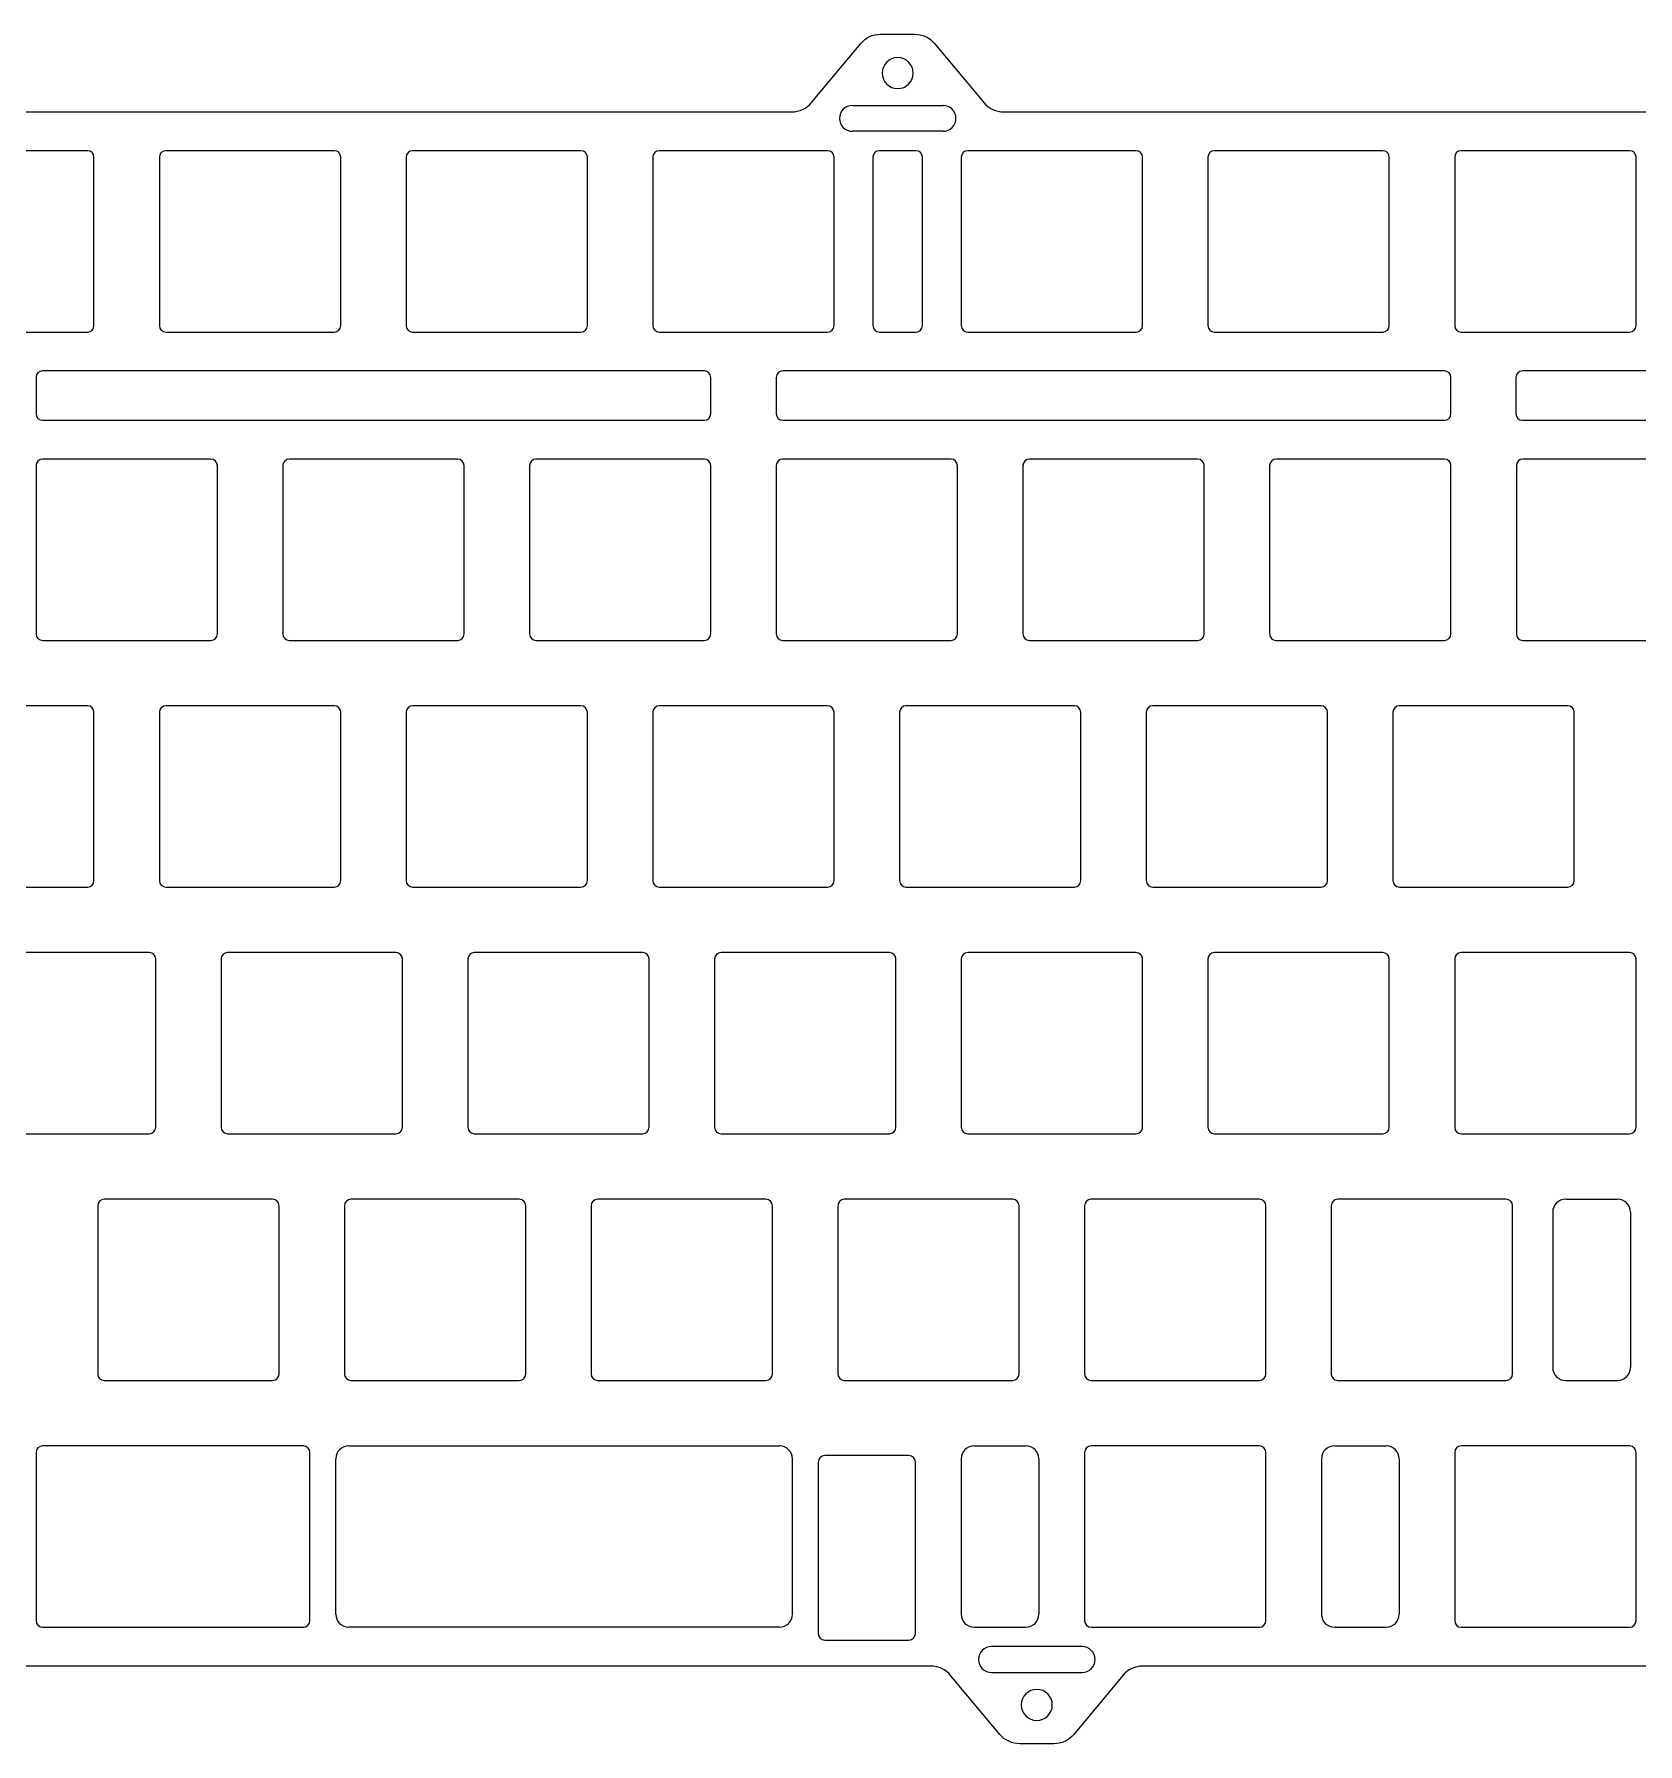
# Model space of a CAD drawing. Header units: millimetres. Extents: x 134 to 526, y 106 to 387.
# Drawn here: x 251.6 to 375.5, y 255.1 to 387.1 of the extents above; entities that cross this region are included whole.
import ezdxf

# ---------------------------------------------------------------- set-up
doc = ezdxf.new("R2010")
doc.units = ezdxf.units.MM
doc.layers.add('Layer 1', color=7, linetype='Continuous')

msp = doc.modelspace()

# ---------------------------------------------------------------- linework, layer by layer
for p, q in [((314.81, 381.57), (321.81, 381.57)), ((321.81, 379.57), (314.81, 379.57)), ((369.89, 297.11), (373.89, 297.11)), ((368.89, 296.11), (368.89, 284.11)), ((374.89, 296.11), (374.89, 284.11)), ((369.89, 283.11), (373.89, 283.11)), ((275.92, 278.06), (309.18, 278.06)), ((324.21, 278.06), (328.21, 278.06)), ((352.03, 278.06), (356.03, 278.06)), ((274.92, 265.06), (274.92, 277.06)), ((310.18, 265.06), (310.18, 277.06)), ((323.21, 277.06), (323.21, 265.06)), ((329.21, 277.06), (329.21, 265.06)), ((351.03, 277.06), (351.03, 265.06)), ((357.03, 277.06), (357.03, 265.06)), ((309.18, 264.06), (275.92, 264.06)), ((324.21, 264.06), (328.21, 264.06)), ((352.03, 264.06), (356.03, 264.06)), ((332.55, 262.56), (325.55, 262.56)), ((325.55, 260.56), (332.55, 260.56))]:
    msp.add_line(p, q)
for centre, start, end in [((314.81, 380.57), 90, 270), ((321.81, 380.57), 270, 90), ((369.89, 296.11), 90, 180), ((373.89, 296.11), 0, 90), ((369.89, 284.11), 180, 270), ((373.89, 284.11), 270, 0), ((275.92, 277.06), 90, 180), ((309.18, 277.06), 0, 90), ((324.21, 277.06), 90, 180), ((328.21, 277.06), 0, 90), ((352.03, 277.06), 90, 180), ((356.03, 277.06), 0, 90), ((275.92, 265.06), 180, 270), ((309.18, 265.06), 270, 0), ((324.21, 265.06), 180, 270), ((328.21, 265.06), 270, 0), ((352.03, 265.06), 180, 270), ((356.03, 265.06), 270, 0), ((325.55, 261.56), 90, 270), ((332.55, 261.56), 270, 90)]:
    msp.add_arc(centre, 1, start, end)
at = {"layer": 'Layer 1', "color": 7, "lineweight": 9, "true_color": 0xffffff}
for points, knots in [([(524.45, 381.07), (524.45, 381.07), (518.43, 381.07), (518.43, 381.07), (518.43, 381.07), (514.61, 381.07), (514.61, 381.07), (514.02, 381.07), (513.46, 381.33), (513.08, 381.79), (513.08, 381.79), (509.28, 386.35), (509.28, 386.35), (508.9, 386.81), (508.33, 387.07), (507.74, 387.07), (507.74, 387.07), (505.11, 387.07), (505.11, 387.07), (504.52, 387.07), (503.96, 386.81), (503.58, 386.35), (503.58, 386.35), (499.78, 381.79), (499.78, 381.79), (499.4, 381.33), (498.83, 381.07), (498.24, 381.07), (498.24, 381.07), (494.43, 381.07), (494.43, 381.07), (494.43, 381.07), (411.27, 381.07), (411.27, 381.07), (411.27, 381.07), (407.46, 381.07), (407.46, 381.07), (406.86, 381.07), (406.3, 381.33), (405.92, 381.79), (405.92, 381.79), (402.12, 386.35), (402.12, 386.35), (401.74, 386.81), (401.18, 387.07), (400.58, 387.07), (400.58, 387.07), (397.96, 387.07), (397.96, 387.07), (397.36, 387.07), (396.8, 386.81), (396.42, 386.35), (396.42, 386.35), (392.62, 381.79), (392.62, 381.79), (392.24, 381.33), (391.68, 381.07), (391.08, 381.07), (391.08, 381.07), (387.27, 381.07), (387.27, 381.07), (387.27, 381.07), (330.31, 381.07), (330.31, 381.07), (330.31, 381.07), (326.5, 381.07), (326.5, 381.07), (325.9, 381.07), (325.34, 381.33), (324.96, 381.79), (324.96, 381.79), (321.16, 386.35), (321.16, 386.35), (320.78, 386.81), (320.21, 387.07), (319.62, 387.07), (319.62, 387.07), (316.99, 387.07), (316.99, 387.07), (316.4, 387.07), (315.84, 386.81), (315.46, 386.35), (315.46, 386.35), (311.66, 381.79), (311.66, 381.79), (311.28, 381.33), (310.72, 381.07), (310.12, 381.07), (310.12, 381.07), (306.31, 381.07), (306.31, 381.07), (306.31, 381.07), (249.4, 381.07), (249.4, 381.07), (249.4, 381.07), (245.58, 381.07), (245.58, 381.07), (244.99, 381.07), (244.43, 381.33), (244.05, 381.79), (244.05, 381.79), (240.25, 386.35), (240.25, 386.35), (239.87, 386.81), (239.3, 387.07), (238.71, 387.07), (238.71, 387.07), (236.08, 387.07), (236.08, 387.07), (235.49, 387.07), (234.93, 386.81), (234.55, 386.35), (234.55, 386.35), (230.75, 381.79), (230.75, 381.79), (230.37, 381.33), (229.8, 381.07), (229.21, 381.07), (229.21, 381.07), (225.4, 381.07), (225.4, 381.07), (225.4, 381.07), (168.38, 381.07), (168.38, 381.07), (168.38, 381.07), (164.57, 381.07), (164.57, 381.07), (163.98, 381.07), (163.42, 381.33), (163.04, 381.79), (163.04, 381.79), (159.23, 386.35), (159.23, 386.35), (158.85, 386.81), (158.29, 387.07), (157.7, 387.07), (157.7, 387.07), (155.07, 387.07), (155.07, 387.07), (154.48, 387.07), (153.91, 386.81), (153.53, 386.35), (153.53, 386.35), (149.73, 381.79), (149.73, 381.79), (149.35, 381.33), (148.79, 381.07), (148.2, 381.07), (148.2, 381.07), (144.38, 381.07), (144.38, 381.07), (144.38, 381.07), (135.98, 381.07), (135.98, 381.07), (135.15, 381.07), (134.48, 380.4), (134.48, 379.57), (134.48, 379.57), (134.48, 320.16), (134.48, 320.16), (134.48, 319.4), (134.93, 318.72), (135.63, 318.42), (135.63, 318.42), (135.63, 318.42), (135.63, 318.42), (136.38, 318.11), (136.86, 317.38), (136.86, 316.58), (136.86, 316.58), (136.86, 262.56), (136.86, 262.56), (136.86, 261.73), (137.53, 261.06), (138.36, 261.06), (138.36, 261.06), (178.85, 261.06), (178.85, 261.06), (178.85, 261.06), (182.67, 261.06), (182.67, 261.06), (183.26, 261.06), (183.82, 260.79), (184.2, 260.34), (184.2, 260.34), (188, 255.78), (188, 255.78), (188.38, 255.32), (188.94, 255.06), (189.54, 255.06), (189.54, 255.06), (192.16, 255.06), (192.16, 255.06), (192.76, 255.06), (193.32, 255.32), (193.7, 255.77), (193.7, 255.77), (197.5, 260.34), (197.5, 260.34), (197.88, 260.79), (198.45, 261.06), (199.04, 261.06), (199.04, 261.06), (202.85, 261.06), (202.85, 261.06), (202.85, 261.06), (278.38, 261.06), (278.94, 261.06), (278.94, 261.06), (317.05, 261.06), (317.05, 261.06), (317.05, 261.06), (320.86, 261.06), (320.86, 261.06), (321.45, 261.06), (322.02, 260.79), (322.4, 260.34), (322.4, 260.34), (326.2, 255.78), (326.2, 255.78), (326.58, 255.32), (327.14, 255.06), (327.73, 255.06), (327.73, 255.06), (330.36, 255.06), (330.36, 255.06), (330.95, 255.06), (331.52, 255.32), (331.9, 255.77), (331.9, 255.77), (335.7, 260.34), (335.7, 260.34), (336.08, 260.79), (336.64, 261.06), (337.23, 261.06), (337.23, 261.06), (341.05, 261.06), (341.05, 261.06), (341.05, 261.06), (382.89, 261.06), (382.89, 261.06), (383.66, 261.06), (384.35, 260.62), (384.69, 259.94), (384.69, 259.94), (385.93, 257.41), (385.93, 257.41), (386.27, 256.73), (386.96, 256.29), (387.72, 256.29), (387.72, 256.29), (444.16, 256.29), (444.16, 256.29), (444.92, 256.29), (445.62, 256.73), (445.95, 257.41), (445.95, 257.41), (447.19, 259.94), (447.19, 259.94), (447.53, 260.62), (448.22, 261.06), (448.99, 261.06), (448.99, 261.06), (456.74, 261.06), (456.74, 261.06), (456.74, 261.06), (460.55, 261.06), (460.55, 261.06), (461.15, 261.06), (461.71, 260.79), (462.09, 260.34), (462.09, 260.34), (465.89, 255.78), (465.89, 255.78), (466.27, 255.32), (466.83, 255.06), (467.43, 255.06), (467.43, 255.06), (470.05, 255.06), (470.05, 255.06), (470.65, 255.06), (471.21, 255.32), (471.59, 255.77), (471.59, 255.77), (475.39, 260.34), (475.39, 260.34), (475.77, 260.79), (476.33, 261.06), (476.93, 261.06), (476.93, 261.06), (480.74, 261.06), (480.74, 261.06), (480.74, 261.06), (524.45, 261.06), (524.45, 261.06), (525.28, 261.06), (525.95, 261.73), (525.95, 262.56), (525.95, 262.56), (525.95, 379.57), (525.95, 379.57), (525.95, 380.4), (525.28, 381.07), (524.45, 381.07)], [0, 0, 0, 0, 1, 1, 1, 2, 2, 2, 3, 3, 3, 4, 4, 4, 5, 5, 5, 6, 6, 6, 7, 7, 7, 8, 8, 8, 9, 9, 9, 10, 10, 10, 11, 11, 11, 12, 12, 12, 13, 13, 13, 14, 14, 14, 15, 15, 15, 16, 16, 16, 17, 17, 17, 18, 18, 18, 19, 19, 19, 20, 20, 20, 21, 21, 21, 22, 22, 22, 23, 23, 23, 24, 24, 24, 25, 25, 25, 26, 26, 26, 27, 27, 27, 28, 28, 28, 29, 29, 29, 30, 30, 30, 31, 31, 31, 32, 32, 32, 33, 33, 33, 34, 34, 34, 35, 35, 35, 36, 36, 36, 37, 37, 37, 38, 38, 38, 39, 39, 39, 40, 40, 40, 41, 41, 41, 42, 42, 42, 43, 43, 43, 44, 44, 44, 45, 45, 45, 46, 46, 46, 47, 47, 47, 48, 48, 48, 49, 49, 49, 50, 50, 50, 51, 51, 51, 52, 52, 52, 53, 53, 53, 54, 54, 54, 55, 55, 55, 56, 56, 56, 57, 57, 57, 58, 58, 58, 59, 59, 59, 60, 60, 60, 61, 61, 61, 62, 62, 62, 63, 63, 63, 64, 64, 64, 65, 65, 65, 66, 66, 66, 67, 67, 67, 68, 68, 68, 69, 69, 69, 70, 70, 70, 71, 71, 71, 72, 72, 72, 73, 73, 73, 74, 74, 74, 75, 75, 75, 76, 76, 76, 77, 77, 77, 78, 78, 78, 79, 79, 79, 80, 80, 80, 81, 81, 81, 82, 82, 82, 83, 83, 83, 84, 84, 84, 85, 85, 85, 86, 86, 86, 87, 87, 87, 88, 88, 88, 89, 89, 89, 90, 90, 90, 91, 91, 91, 92, 92, 92, 93, 93, 93, 94, 94, 94, 95, 95, 95, 96, 96, 96, 97, 97, 97, 98, 98, 98, 99, 99, 99, 100, 100, 100, 101, 101, 101, 101]), ([(319.51, 384.07), (319.51, 383.41), (318.97, 382.87), (318.31, 382.87), (317.65, 382.87), (317.11, 383.41), (317.11, 384.07), (317.11, 384.73), (317.65, 385.27), (318.31, 385.27), (318.97, 385.27), (319.51, 384.73), (319.51, 384.07)], [0, 0, 0, 0, 1, 1, 1, 2, 2, 2, 3, 3, 3, 4, 4, 4, 4]), ([(255.75, 364.07), (255.75, 364.07), (242.75, 364.07), (242.75, 364.07), (242.48, 364.07), (242.25, 364.3), (242.25, 364.57), (242.25, 364.57), (242.25, 377.57), (242.25, 377.57), (242.25, 377.85), (242.48, 378.07), (242.75, 378.07), (242.75, 378.07), (255.75, 378.07), (255.75, 378.07), (256.03, 378.07), (256.25, 377.85), (256.25, 377.57), (256.25, 377.57), (256.25, 364.57), (256.25, 364.57), (256.25, 364.3), (256.03, 364.07), (255.75, 364.07)], [0, 0, 0, 0, 1, 1, 1, 2, 2, 2, 3, 3, 3, 4, 4, 4, 5, 5, 5, 6, 6, 6, 7, 7, 7, 8, 8, 8, 8]), ([(274.8, 364.07), (274.8, 364.07), (261.8, 364.07), (261.8, 364.07), (261.53, 364.07), (261.3, 364.3), (261.3, 364.57), (261.3, 364.57), (261.3, 377.57), (261.3, 377.57), (261.3, 377.85), (261.53, 378.07), (261.8, 378.07), (261.8, 378.07), (274.8, 378.07), (274.8, 378.07), (275.08, 378.07), (275.3, 377.85), (275.3, 377.57), (275.3, 377.57), (275.3, 364.57), (275.3, 364.57), (275.3, 364.3), (275.08, 364.07), (274.8, 364.07)], [0, 0, 0, 0, 1, 1, 1, 2, 2, 2, 3, 3, 3, 4, 4, 4, 5, 5, 5, 6, 6, 6, 7, 7, 7, 8, 8, 8, 8]), ([(293.85, 364.07), (293.85, 364.07), (280.85, 364.07), (280.85, 364.07), (280.58, 364.07), (280.35, 364.3), (280.35, 364.57), (280.35, 364.57), (280.35, 377.57), (280.35, 377.57), (280.35, 377.85), (280.58, 378.07), (280.85, 378.07), (280.85, 378.07), (293.85, 378.07), (293.85, 378.07), (294.13, 378.07), (294.35, 377.85), (294.35, 377.57), (294.35, 377.57), (294.35, 364.57), (294.35, 364.57), (294.35, 364.3), (294.13, 364.07), (293.85, 364.07)], [0, 0, 0, 0, 1, 1, 1, 2, 2, 2, 3, 3, 3, 4, 4, 4, 5, 5, 5, 6, 6, 6, 7, 7, 7, 8, 8, 8, 8]), ([(312.9, 364.07), (312.9, 364.07), (299.9, 364.07), (299.9, 364.07), (299.63, 364.07), (299.4, 364.3), (299.4, 364.57), (299.4, 364.57), (299.4, 377.57), (299.4, 377.57), (299.4, 377.85), (299.63, 378.07), (299.9, 378.07), (299.9, 378.07), (312.9, 378.07), (312.9, 378.07), (313.18, 378.07), (313.4, 377.85), (313.4, 377.57), (313.4, 377.57), (313.4, 364.57), (313.4, 364.57), (313.4, 364.3), (313.18, 364.07), (312.9, 364.07)], [0, 0, 0, 0, 1, 1, 1, 2, 2, 2, 3, 3, 3, 4, 4, 4, 5, 5, 5, 6, 6, 6, 7, 7, 7, 8, 8, 8, 8]), ([(316.4, 364.57), (316.4, 364.57), (316.4, 377.57), (316.4, 377.57), (316.4, 377.85), (316.63, 378.07), (316.9, 378.07), (316.9, 378.07), (319.72, 378.07), (319.72, 378.07), (319.99, 378.07), (320.22, 377.85), (320.22, 377.57), (320.22, 377.57), (320.22, 364.57), (320.22, 364.57), (320.22, 364.29), (319.99, 364.07), (319.72, 364.07), (319.72, 364.07), (316.9, 364.07), (316.9, 364.07), (316.63, 364.07), (316.4, 364.29), (316.4, 364.57)], [0, 0, 0, 0, 1, 1, 1, 2, 2, 2, 3, 3, 3, 4, 4, 4, 5, 5, 5, 6, 6, 6, 7, 7, 7, 8, 8, 8, 8]), ([(336.72, 364.07), (336.72, 364.07), (323.72, 364.07), (323.72, 364.07), (323.44, 364.07), (323.22, 364.3), (323.22, 364.57), (323.22, 364.57), (323.22, 377.57), (323.22, 377.57), (323.22, 377.85), (323.44, 378.07), (323.72, 378.07), (323.72, 378.07), (336.72, 378.07), (336.72, 378.07), (336.99, 378.07), (337.22, 377.85), (337.22, 377.57), (337.22, 377.57), (337.22, 364.57), (337.22, 364.57), (337.22, 364.3), (336.99, 364.07), (336.72, 364.07)], [0, 0, 0, 0, 1, 1, 1, 2, 2, 2, 3, 3, 3, 4, 4, 4, 5, 5, 5, 6, 6, 6, 7, 7, 7, 8, 8, 8, 8]), ([(355.77, 364.07), (355.77, 364.07), (342.77, 364.07), (342.77, 364.07), (342.49, 364.07), (342.27, 364.3), (342.27, 364.57), (342.27, 364.57), (342.27, 377.57), (342.27, 377.57), (342.27, 377.85), (342.49, 378.07), (342.77, 378.07), (342.77, 378.07), (355.77, 378.07), (355.77, 378.07), (356.04, 378.07), (356.27, 377.85), (356.27, 377.57), (356.27, 377.57), (356.27, 364.57), (356.27, 364.57), (356.27, 364.3), (356.04, 364.07), (355.77, 364.07)], [0, 0, 0, 0, 1, 1, 1, 2, 2, 2, 3, 3, 3, 4, 4, 4, 5, 5, 5, 6, 6, 6, 7, 7, 7, 8, 8, 8, 8]), ([(374.82, 364.07), (374.82, 364.07), (361.82, 364.07), (361.82, 364.07), (361.54, 364.07), (361.32, 364.3), (361.32, 364.57), (361.32, 364.57), (361.32, 377.57), (361.32, 377.57), (361.32, 377.85), (361.54, 378.07), (361.82, 378.07), (361.82, 378.07), (374.82, 378.07), (374.82, 378.07), (375.09, 378.07), (375.32, 377.85), (375.32, 377.57), (375.32, 377.57), (375.32, 364.57), (375.32, 364.57), (375.32, 364.3), (375.09, 364.07), (374.82, 364.07)], [0, 0, 0, 0, 1, 1, 1, 2, 2, 2, 3, 3, 3, 4, 4, 4, 5, 5, 5, 6, 6, 6, 7, 7, 7, 8, 8, 8, 8]), ([(303.38, 357.26), (303.38, 357.26), (252.28, 357.26), (252.28, 357.26), (252, 357.26), (251.78, 357.48), (251.78, 357.76), (251.78, 357.76), (251.78, 360.57), (251.78, 360.57), (251.78, 360.85), (252, 361.07), (252.28, 361.07), (252.28, 361.07), (303.38, 361.07), (303.38, 361.07), (303.65, 361.07), (303.88, 360.85), (303.88, 360.57), (303.88, 360.57), (303.88, 357.76), (303.88, 357.76), (303.88, 357.48), (303.65, 357.26), (303.38, 357.26)], [0, 0, 0, 0, 1, 1, 1, 2, 2, 2, 3, 3, 3, 4, 4, 4, 5, 5, 5, 6, 6, 6, 7, 7, 7, 8, 8, 8, 8]), ([(360.53, 357.26), (360.53, 357.26), (309.43, 357.26), (309.43, 357.26), (309.15, 357.26), (308.93, 357.48), (308.93, 357.76), (308.93, 357.76), (308.93, 360.57), (308.93, 360.57), (308.93, 360.85), (309.15, 361.07), (309.43, 361.07), (309.43, 361.07), (360.53, 361.07), (360.53, 361.07), (360.8, 361.07), (361.03, 360.85), (361.03, 360.57), (361.03, 360.57), (361.03, 357.76), (361.03, 357.76), (361.03, 357.48), (360.8, 357.26), (360.53, 357.26)], [0, 0, 0, 0, 1, 1, 1, 2, 2, 2, 3, 3, 3, 4, 4, 4, 5, 5, 5, 6, 6, 6, 7, 7, 7, 8, 8, 8, 8]), ([(417.65, 357.26), (417.65, 357.26), (366.55, 357.26), (366.55, 357.26), (366.28, 357.26), (366.05, 357.48), (366.05, 357.76), (366.05, 357.76), (366.05, 360.57), (366.05, 360.57), (366.05, 360.85), (366.28, 361.07), (366.55, 361.07), (366.55, 361.07), (417.65, 361.07), (417.65, 361.07), (417.93, 361.07), (418.15, 360.85), (418.15, 360.57), (418.15, 360.57), (418.15, 357.76), (418.15, 357.76), (418.15, 357.48), (417.93, 357.26), (417.65, 357.26)], [0, 0, 0, 0, 1, 1, 1, 2, 2, 2, 3, 3, 3, 4, 4, 4, 5, 5, 5, 6, 6, 6, 7, 7, 7, 8, 8, 8, 8]), ([(265.28, 340.26), (265.28, 340.26), (252.28, 340.26), (252.28, 340.26), (252, 340.26), (251.78, 340.48), (251.78, 340.76), (251.78, 340.76), (251.78, 353.76), (251.78, 353.76), (251.78, 354.03), (252, 354.26), (252.28, 354.26), (252.28, 354.26), (265.28, 354.26), (265.28, 354.26), (265.55, 354.26), (265.78, 354.03), (265.78, 353.76), (265.78, 353.76), (265.78, 340.76), (265.78, 340.76), (265.78, 340.48), (265.55, 340.26), (265.28, 340.26)], [0, 0, 0, 0, 1, 1, 1, 2, 2, 2, 3, 3, 3, 4, 4, 4, 5, 5, 5, 6, 6, 6, 7, 7, 7, 8, 8, 8, 8]), ([(284.33, 340.26), (284.33, 340.26), (271.33, 340.26), (271.33, 340.26), (271.05, 340.26), (270.83, 340.48), (270.83, 340.76), (270.83, 340.76), (270.83, 353.76), (270.83, 353.76), (270.83, 354.03), (271.05, 354.26), (271.33, 354.26), (271.33, 354.26), (284.33, 354.26), (284.33, 354.26), (284.6, 354.26), (284.83, 354.03), (284.83, 353.76), (284.83, 353.76), (284.83, 340.76), (284.83, 340.76), (284.83, 340.48), (284.6, 340.26), (284.33, 340.26)], [0, 0, 0, 0, 1, 1, 1, 2, 2, 2, 3, 3, 3, 4, 4, 4, 5, 5, 5, 6, 6, 6, 7, 7, 7, 8, 8, 8, 8]), ([(303.38, 340.26), (303.38, 340.26), (290.38, 340.26), (290.38, 340.26), (290.1, 340.26), (289.88, 340.48), (289.88, 340.76), (289.88, 340.76), (289.88, 353.76), (289.88, 353.76), (289.88, 354.03), (290.1, 354.26), (290.38, 354.26), (290.38, 354.26), (303.38, 354.26), (303.38, 354.26), (303.65, 354.26), (303.88, 354.03), (303.88, 353.76), (303.88, 353.76), (303.88, 340.76), (303.88, 340.76), (303.88, 340.48), (303.65, 340.26), (303.38, 340.26)], [0, 0, 0, 0, 1, 1, 1, 2, 2, 2, 3, 3, 3, 4, 4, 4, 5, 5, 5, 6, 6, 6, 7, 7, 7, 8, 8, 8, 8]), ([(322.43, 340.26), (322.43, 340.26), (309.43, 340.26), (309.43, 340.26), (309.15, 340.26), (308.93, 340.48), (308.93, 340.76), (308.93, 340.76), (308.93, 353.76), (308.93, 353.76), (308.93, 354.03), (309.15, 354.26), (309.43, 354.26), (309.43, 354.26), (322.43, 354.26), (322.43, 354.26), (322.7, 354.26), (322.93, 354.03), (322.93, 353.76), (322.93, 353.76), (322.93, 340.76), (322.93, 340.76), (322.93, 340.48), (322.7, 340.26), (322.43, 340.26)], [0, 0, 0, 0, 1, 1, 1, 2, 2, 2, 3, 3, 3, 4, 4, 4, 5, 5, 5, 6, 6, 6, 7, 7, 7, 8, 8, 8, 8]), ([(341.48, 340.26), (341.48, 340.26), (328.48, 340.26), (328.48, 340.26), (328.2, 340.26), (327.98, 340.48), (327.98, 340.76), (327.98, 340.76), (327.98, 353.76), (327.98, 353.76), (327.98, 354.03), (328.2, 354.26), (328.48, 354.26), (328.48, 354.26), (341.48, 354.26), (341.48, 354.26), (341.75, 354.26), (341.98, 354.03), (341.98, 353.76), (341.98, 353.76), (341.98, 340.76), (341.98, 340.76), (341.98, 340.48), (341.75, 340.26), (341.48, 340.26)], [0, 0, 0, 0, 1, 1, 1, 2, 2, 2, 3, 3, 3, 4, 4, 4, 5, 5, 5, 6, 6, 6, 7, 7, 7, 8, 8, 8, 8]), ([(360.53, 340.26), (360.53, 340.26), (347.53, 340.26), (347.53, 340.26), (347.25, 340.26), (347.03, 340.48), (347.03, 340.76), (347.03, 340.76), (347.03, 353.76), (347.03, 353.76), (347.03, 354.03), (347.25, 354.26), (347.53, 354.26), (347.53, 354.26), (360.53, 354.26), (360.53, 354.26), (360.8, 354.26), (361.03, 354.03), (361.03, 353.76), (361.03, 353.76), (361.03, 340.76), (361.03, 340.76), (361.03, 340.48), (360.8, 340.26), (360.53, 340.26)], [0, 0, 0, 0, 1, 1, 1, 2, 2, 2, 3, 3, 3, 4, 4, 4, 5, 5, 5, 6, 6, 6, 7, 7, 7, 8, 8, 8, 8]), ([(379.58, 340.26), (379.58, 340.26), (366.58, 340.26), (366.58, 340.26), (366.3, 340.26), (366.08, 340.48), (366.08, 340.76), (366.08, 340.76), (366.08, 353.76), (366.08, 353.76), (366.08, 354.03), (366.3, 354.26), (366.58, 354.26), (366.58, 354.26), (379.58, 354.26), (379.58, 354.26), (379.85, 354.26), (380.08, 354.03), (380.08, 353.76), (380.08, 353.76), (380.08, 340.76), (380.08, 340.76), (380.08, 340.48), (379.85, 340.26), (379.58, 340.26)], [0, 0, 0, 0, 1, 1, 1, 2, 2, 2, 3, 3, 3, 4, 4, 4, 5, 5, 5, 6, 6, 6, 7, 7, 7, 8, 8, 8, 8]), ([(255.75, 321.21), (255.75, 321.21), (242.75, 321.21), (242.75, 321.21), (242.48, 321.21), (242.25, 321.43), (242.25, 321.71), (242.25, 321.71), (242.25, 334.71), (242.25, 334.71), (242.25, 334.98), (242.48, 335.21), (242.75, 335.21), (242.75, 335.21), (255.75, 335.21), (255.75, 335.21), (256.03, 335.21), (256.25, 334.98), (256.25, 334.71), (256.25, 334.71), (256.25, 321.71), (256.25, 321.71), (256.25, 321.43), (256.03, 321.21), (255.75, 321.21)], [0, 0, 0, 0, 1, 1, 1, 2, 2, 2, 3, 3, 3, 4, 4, 4, 5, 5, 5, 6, 6, 6, 7, 7, 7, 8, 8, 8, 8]), ([(274.8, 321.21), (274.8, 321.21), (261.8, 321.21), (261.8, 321.21), (261.53, 321.21), (261.3, 321.43), (261.3, 321.71), (261.3, 321.71), (261.3, 334.71), (261.3, 334.71), (261.3, 334.98), (261.53, 335.21), (261.8, 335.21), (261.8, 335.21), (274.8, 335.21), (274.8, 335.21), (275.08, 335.21), (275.3, 334.98), (275.3, 334.71), (275.3, 334.71), (275.3, 321.71), (275.3, 321.71), (275.3, 321.43), (275.08, 321.21), (274.8, 321.21)], [0, 0, 0, 0, 1, 1, 1, 2, 2, 2, 3, 3, 3, 4, 4, 4, 5, 5, 5, 6, 6, 6, 7, 7, 7, 8, 8, 8, 8]), ([(293.85, 321.21), (293.85, 321.21), (280.85, 321.21), (280.85, 321.21), (280.58, 321.21), (280.35, 321.43), (280.35, 321.71), (280.35, 321.71), (280.35, 334.71), (280.35, 334.71), (280.35, 334.98), (280.58, 335.21), (280.85, 335.21), (280.85, 335.21), (293.85, 335.21), (293.85, 335.21), (294.13, 335.21), (294.35, 334.98), (294.35, 334.71), (294.35, 334.71), (294.35, 321.71), (294.35, 321.71), (294.35, 321.43), (294.13, 321.21), (293.85, 321.21)], [0, 0, 0, 0, 1, 1, 1, 2, 2, 2, 3, 3, 3, 4, 4, 4, 5, 5, 5, 6, 6, 6, 7, 7, 7, 8, 8, 8, 8]), ([(312.9, 321.21), (312.9, 321.21), (299.9, 321.21), (299.9, 321.21), (299.63, 321.21), (299.4, 321.43), (299.4, 321.71), (299.4, 321.71), (299.4, 334.71), (299.4, 334.71), (299.4, 334.98), (299.63, 335.21), (299.9, 335.21), (299.9, 335.21), (312.9, 335.21), (312.9, 335.21), (313.18, 335.21), (313.4, 334.98), (313.4, 334.71), (313.4, 334.71), (313.4, 321.71), (313.4, 321.71), (313.4, 321.43), (313.18, 321.21), (312.9, 321.21)], [0, 0, 0, 0, 1, 1, 1, 2, 2, 2, 3, 3, 3, 4, 4, 4, 5, 5, 5, 6, 6, 6, 7, 7, 7, 8, 8, 8, 8]), ([(331.95, 321.21), (331.95, 321.21), (318.95, 321.21), (318.95, 321.21), (318.68, 321.21), (318.45, 321.43), (318.45, 321.71), (318.45, 321.71), (318.45, 334.71), (318.45, 334.71), (318.45, 334.98), (318.68, 335.21), (318.95, 335.21), (318.95, 335.21), (331.95, 335.21), (331.95, 335.21), (332.23, 335.21), (332.45, 334.98), (332.45, 334.71), (332.45, 334.71), (332.45, 321.71), (332.45, 321.71), (332.45, 321.43), (332.23, 321.21), (331.95, 321.21)], [0, 0, 0, 0, 1, 1, 1, 2, 2, 2, 3, 3, 3, 4, 4, 4, 5, 5, 5, 6, 6, 6, 7, 7, 7, 8, 8, 8, 8]), ([(351, 321.21), (351, 321.21), (338, 321.21), (338, 321.21), (337.73, 321.21), (337.5, 321.43), (337.5, 321.71), (337.5, 321.71), (337.5, 334.71), (337.5, 334.71), (337.5, 334.98), (337.73, 335.21), (338, 335.21), (338, 335.21), (351, 335.21), (351, 335.21), (351.28, 335.21), (351.5, 334.98), (351.5, 334.71), (351.5, 334.71), (351.5, 321.71), (351.5, 321.71), (351.5, 321.43), (351.28, 321.21), (351, 321.21)], [0, 0, 0, 0, 1, 1, 1, 2, 2, 2, 3, 3, 3, 4, 4, 4, 5, 5, 5, 6, 6, 6, 7, 7, 7, 8, 8, 8, 8]), ([(370.05, 321.21), (370.05, 321.21), (357.05, 321.21), (357.05, 321.21), (356.78, 321.21), (356.55, 321.43), (356.55, 321.71), (356.55, 321.71), (356.55, 334.71), (356.55, 334.71), (356.55, 334.98), (356.78, 335.21), (357.05, 335.21), (357.05, 335.21), (370.05, 335.21), (370.05, 335.21), (370.33, 335.21), (370.55, 334.98), (370.55, 334.71), (370.55, 334.71), (370.55, 321.71), (370.55, 321.71), (370.55, 321.43), (370.33, 321.21), (370.05, 321.21)], [0, 0, 0, 0, 1, 1, 1, 2, 2, 2, 3, 3, 3, 4, 4, 4, 5, 5, 5, 6, 6, 6, 7, 7, 7, 8, 8, 8, 8]), ([(260.52, 302.16), (260.52, 302.16), (247.52, 302.16), (247.52, 302.16), (247.24, 302.16), (247.02, 302.38), (247.02, 302.66), (247.02, 302.66), (247.02, 315.66), (247.02, 315.66), (247.02, 315.93), (247.24, 316.16), (247.52, 316.16), (247.52, 316.16), (260.52, 316.16), (260.52, 316.16), (260.79, 316.16), (261.02, 315.93), (261.02, 315.66), (261.02, 315.66), (261.02, 302.66), (261.02, 302.66), (261.02, 302.38), (260.79, 302.16), (260.52, 302.16)], [0, 0, 0, 0, 1, 1, 1, 2, 2, 2, 3, 3, 3, 4, 4, 4, 5, 5, 5, 6, 6, 6, 7, 7, 7, 8, 8, 8, 8]), ([(279.57, 302.16), (279.57, 302.16), (266.57, 302.16), (266.57, 302.16), (266.29, 302.16), (266.07, 302.38), (266.07, 302.66), (266.07, 302.66), (266.07, 315.66), (266.07, 315.66), (266.07, 315.93), (266.29, 316.16), (266.57, 316.16), (266.57, 316.16), (279.57, 316.16), (279.57, 316.16), (279.84, 316.16), (280.07, 315.93), (280.07, 315.66), (280.07, 315.66), (280.07, 302.66), (280.07, 302.66), (280.07, 302.38), (279.84, 302.16), (279.57, 302.16)], [0, 0, 0, 0, 1, 1, 1, 2, 2, 2, 3, 3, 3, 4, 4, 4, 5, 5, 5, 6, 6, 6, 7, 7, 7, 8, 8, 8, 8]), ([(298.62, 302.16), (298.62, 302.16), (285.62, 302.16), (285.62, 302.16), (285.34, 302.16), (285.12, 302.38), (285.12, 302.66), (285.12, 302.66), (285.12, 315.66), (285.12, 315.66), (285.12, 315.93), (285.34, 316.16), (285.62, 316.16), (285.62, 316.16), (298.62, 316.16), (298.62, 316.16), (298.89, 316.16), (299.12, 315.93), (299.12, 315.66), (299.12, 315.66), (299.12, 302.66), (299.12, 302.66), (299.12, 302.38), (298.89, 302.16), (298.62, 302.16)], [0, 0, 0, 0, 1, 1, 1, 2, 2, 2, 3, 3, 3, 4, 4, 4, 5, 5, 5, 6, 6, 6, 7, 7, 7, 8, 8, 8, 8]), ([(317.67, 302.16), (317.67, 302.16), (304.67, 302.16), (304.67, 302.16), (304.39, 302.16), (304.17, 302.38), (304.17, 302.66), (304.17, 302.66), (304.17, 315.66), (304.17, 315.66), (304.17, 315.93), (304.39, 316.16), (304.67, 316.16), (304.67, 316.16), (317.67, 316.16), (317.67, 316.16), (317.94, 316.16), (318.17, 315.93), (318.17, 315.66), (318.17, 315.66), (318.17, 302.66), (318.17, 302.66), (318.17, 302.38), (317.94, 302.16), (317.67, 302.16)], [0, 0, 0, 0, 1, 1, 1, 2, 2, 2, 3, 3, 3, 4, 4, 4, 5, 5, 5, 6, 6, 6, 7, 7, 7, 8, 8, 8, 8]), ([(336.72, 302.16), (336.72, 302.16), (323.72, 302.16), (323.72, 302.16), (323.44, 302.16), (323.22, 302.38), (323.22, 302.66), (323.22, 302.66), (323.22, 315.66), (323.22, 315.66), (323.22, 315.93), (323.44, 316.16), (323.72, 316.16), (323.72, 316.16), (336.72, 316.16), (336.72, 316.16), (336.99, 316.16), (337.22, 315.93), (337.22, 315.66), (337.22, 315.66), (337.22, 302.66), (337.22, 302.66), (337.22, 302.38), (336.99, 302.16), (336.72, 302.16)], [0, 0, 0, 0, 1, 1, 1, 2, 2, 2, 3, 3, 3, 4, 4, 4, 5, 5, 5, 6, 6, 6, 7, 7, 7, 8, 8, 8, 8]), ([(355.77, 302.16), (355.77, 302.16), (342.77, 302.16), (342.77, 302.16), (342.49, 302.16), (342.27, 302.38), (342.27, 302.66), (342.27, 302.66), (342.27, 315.66), (342.27, 315.66), (342.27, 315.93), (342.49, 316.16), (342.77, 316.16), (342.77, 316.16), (355.77, 316.16), (355.77, 316.16), (356.04, 316.16), (356.27, 315.93), (356.27, 315.66), (356.27, 315.66), (356.27, 302.66), (356.27, 302.66), (356.27, 302.38), (356.04, 302.16), (355.77, 302.16)], [0, 0, 0, 0, 1, 1, 1, 2, 2, 2, 3, 3, 3, 4, 4, 4, 5, 5, 5, 6, 6, 6, 7, 7, 7, 8, 8, 8, 8]), ([(374.82, 302.16), (374.82, 302.16), (361.82, 302.16), (361.82, 302.16), (361.54, 302.16), (361.32, 302.38), (361.32, 302.66), (361.32, 302.66), (361.32, 315.66), (361.32, 315.66), (361.32, 315.93), (361.54, 316.16), (361.82, 316.16), (361.82, 316.16), (374.82, 316.16), (374.82, 316.16), (375.09, 316.16), (375.32, 315.93), (375.32, 315.66), (375.32, 315.66), (375.32, 302.66), (375.32, 302.66), (375.32, 302.38), (375.09, 302.16), (374.82, 302.16)], [0, 0, 0, 0, 1, 1, 1, 2, 2, 2, 3, 3, 3, 4, 4, 4, 5, 5, 5, 6, 6, 6, 7, 7, 7, 8, 8, 8, 8]), ([(270.04, 283.11), (270.04, 283.11), (257.04, 283.11), (257.04, 283.11), (256.77, 283.11), (256.54, 283.33), (256.54, 283.61), (256.54, 283.61), (256.54, 296.61), (256.54, 296.61), (256.54, 296.88), (256.77, 297.11), (257.04, 297.11), (257.04, 297.11), (270.04, 297.11), (270.04, 297.11), (270.32, 297.11), (270.54, 296.88), (270.54, 296.61), (270.54, 296.61), (270.54, 283.61), (270.54, 283.61), (270.54, 283.33), (270.32, 283.11), (270.04, 283.11)], [0, 0, 0, 0, 1, 1, 1, 2, 2, 2, 3, 3, 3, 4, 4, 4, 5, 5, 5, 6, 6, 6, 7, 7, 7, 8, 8, 8, 8]), ([(289.09, 283.11), (289.09, 283.11), (276.09, 283.11), (276.09, 283.11), (275.82, 283.11), (275.59, 283.33), (275.59, 283.61), (275.59, 283.61), (275.59, 296.61), (275.59, 296.61), (275.59, 296.88), (275.82, 297.11), (276.09, 297.11), (276.09, 297.11), (289.09, 297.11), (289.09, 297.11), (289.37, 297.11), (289.59, 296.88), (289.59, 296.61), (289.59, 296.61), (289.59, 283.61), (289.59, 283.61), (289.59, 283.33), (289.37, 283.11), (289.09, 283.11)], [0, 0, 0, 0, 1, 1, 1, 2, 2, 2, 3, 3, 3, 4, 4, 4, 5, 5, 5, 6, 6, 6, 7, 7, 7, 8, 8, 8, 8]), ([(308.14, 283.11), (308.14, 283.11), (295.14, 283.11), (295.14, 283.11), (294.87, 283.11), (294.64, 283.33), (294.64, 283.61), (294.64, 283.61), (294.64, 296.61), (294.64, 296.61), (294.64, 296.88), (294.87, 297.11), (295.14, 297.11), (295.14, 297.11), (308.14, 297.11), (308.14, 297.11), (308.42, 297.11), (308.64, 296.88), (308.64, 296.61), (308.64, 296.61), (308.64, 283.61), (308.64, 283.61), (308.64, 283.33), (308.42, 283.11), (308.14, 283.11)], [0, 0, 0, 0, 1, 1, 1, 2, 2, 2, 3, 3, 3, 4, 4, 4, 5, 5, 5, 6, 6, 6, 7, 7, 7, 8, 8, 8, 8]), ([(327.19, 283.11), (327.19, 283.11), (314.19, 283.11), (314.19, 283.11), (313.92, 283.11), (313.69, 283.33), (313.69, 283.61), (313.69, 283.61), (313.69, 296.61), (313.69, 296.61), (313.69, 296.88), (313.92, 297.11), (314.19, 297.11), (314.19, 297.11), (327.19, 297.11), (327.19, 297.11), (327.47, 297.11), (327.69, 296.88), (327.69, 296.61), (327.69, 296.61), (327.69, 283.61), (327.69, 283.61), (327.69, 283.33), (327.47, 283.11), (327.19, 283.11)], [0, 0, 0, 0, 1, 1, 1, 2, 2, 2, 3, 3, 3, 4, 4, 4, 5, 5, 5, 6, 6, 6, 7, 7, 7, 8, 8, 8, 8]), ([(346.24, 283.11), (346.24, 283.11), (333.24, 283.11), (333.24, 283.11), (332.97, 283.11), (332.74, 283.33), (332.74, 283.61), (332.74, 283.61), (332.74, 296.61), (332.74, 296.61), (332.74, 296.88), (332.97, 297.11), (333.24, 297.11), (333.24, 297.11), (346.24, 297.11), (346.24, 297.11), (346.52, 297.11), (346.74, 296.88), (346.74, 296.61), (346.74, 296.61), (346.74, 283.61), (346.74, 283.61), (346.74, 283.33), (346.52, 283.11), (346.24, 283.11)], [0, 0, 0, 0, 1, 1, 1, 2, 2, 2, 3, 3, 3, 4, 4, 4, 5, 5, 5, 6, 6, 6, 7, 7, 7, 8, 8, 8, 8]), ([(365.29, 283.11), (365.29, 283.11), (352.29, 283.11), (352.29, 283.11), (352.02, 283.11), (351.79, 283.33), (351.79, 283.61), (351.79, 283.61), (351.79, 296.61), (351.79, 296.61), (351.79, 296.88), (352.02, 297.11), (352.29, 297.11), (352.29, 297.11), (365.29, 297.11), (365.29, 297.11), (365.57, 297.11), (365.79, 296.88), (365.79, 296.61), (365.79, 296.61), (365.79, 283.61), (365.79, 283.61), (365.79, 283.33), (365.57, 283.11), (365.29, 283.11)], [0, 0, 0, 0, 1, 1, 1, 2, 2, 2, 3, 3, 3, 4, 4, 4, 5, 5, 5, 6, 6, 6, 7, 7, 7, 8, 8, 8, 8]), ([(272.42, 264.06), (272.42, 264.06), (252.28, 264.06), (252.28, 264.06), (252, 264.06), (251.78, 264.28), (251.78, 264.56), (251.78, 264.56), (251.78, 277.56), (251.78, 277.56), (251.78, 277.83), (252, 278.06), (252.28, 278.06), (252.28, 278.06), (272.42, 278.06), (272.42, 278.06), (272.7, 278.06), (272.92, 277.83), (272.92, 277.56), (272.92, 277.56), (272.92, 264.56), (272.92, 264.56), (272.92, 264.28), (272.7, 264.06), (272.42, 264.06)], [0, 0, 0, 0, 1, 1, 1, 2, 2, 2, 3, 3, 3, 4, 4, 4, 5, 5, 5, 6, 6, 6, 7, 7, 7, 8, 8, 8, 8]), ([(319.18, 263.06), (319.18, 263.06), (312.68, 263.06), (312.68, 263.06), (312.4, 263.06), (312.18, 263.28), (312.18, 263.56), (312.18, 263.56), (312.18, 276.81), (312.18, 276.81), (312.18, 277.08), (312.4, 277.31), (312.68, 277.31), (312.68, 277.31), (319.18, 277.31), (319.18, 277.31), (319.45, 277.31), (319.68, 277.08), (319.68, 276.81), (319.68, 276.81), (319.68, 263.56), (319.68, 263.56), (319.68, 263.28), (319.45, 263.06), (319.18, 263.06)], [0, 0, 0, 0, 1, 1, 1, 2, 2, 2, 3, 3, 3, 4, 4, 4, 5, 5, 5, 6, 6, 6, 7, 7, 7, 8, 8, 8, 8]), ([(346.24, 264.06), (346.24, 264.06), (333.24, 264.06), (333.24, 264.06), (332.97, 264.06), (332.74, 264.28), (332.74, 264.56), (332.74, 264.56), (332.74, 277.56), (332.74, 277.56), (332.74, 277.83), (332.97, 278.06), (333.24, 278.06), (333.24, 278.06), (346.24, 278.06), (346.24, 278.06), (346.52, 278.06), (346.74, 277.83), (346.74, 277.56), (346.74, 277.56), (346.74, 264.56), (346.74, 264.56), (346.74, 264.28), (346.52, 264.06), (346.24, 264.06)], [0, 0, 0, 0, 1, 1, 1, 2, 2, 2, 3, 3, 3, 4, 4, 4, 5, 5, 5, 6, 6, 6, 7, 7, 7, 8, 8, 8, 8]), ([(374.82, 264.06), (374.82, 264.06), (361.82, 264.06), (361.82, 264.06), (361.54, 264.06), (361.32, 264.28), (361.32, 264.56), (361.32, 264.56), (361.32, 277.56), (361.32, 277.56), (361.32, 277.83), (361.54, 278.06), (361.82, 278.06), (361.82, 278.06), (374.82, 278.06), (374.82, 278.06), (375.09, 278.06), (375.32, 277.83), (375.32, 277.56), (375.32, 277.56), (375.32, 264.56), (375.32, 264.56), (375.32, 264.28), (375.09, 264.06), (374.82, 264.06)], [0, 0, 0, 0, 1, 1, 1, 2, 2, 2, 3, 3, 3, 4, 4, 4, 5, 5, 5, 6, 6, 6, 7, 7, 7, 8, 8, 8, 8]), ([(330.25, 258.06), (330.25, 257.39), (329.71, 256.86), (329.05, 256.86), (328.38, 256.86), (327.85, 257.39), (327.85, 258.06), (327.85, 258.72), (328.38, 259.26), (329.05, 259.26), (329.71, 259.26), (330.25, 258.72), (330.25, 258.06)], [0, 0, 0, 0, 1, 1, 1, 2, 2, 2, 3, 3, 3, 4, 4, 4, 4])]:
    msp.add_open_spline(points, degree=3, knots=knots, dxfattribs=at)

doc.saveas('drawing.dxf')
